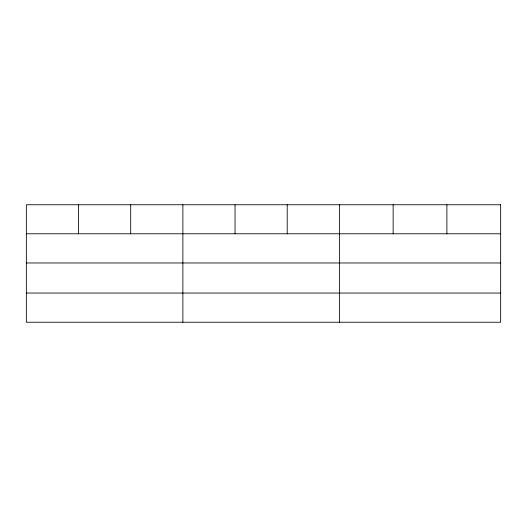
<?xml version="1.0" encoding="UTF-8"?>
<svg xmlns="http://www.w3.org/2000/svg" width="527" height="527" viewBox="0 0 527 527"><rect width="100%" height="100%" fill="white"/><g stroke="black" fill="none" stroke-linecap="round" stroke-linejoin="round"><path stroke-width="0.79" d="M26.35 233.784L500.65 233.784M26.35 262.973L500.65 262.973M26.35 293.052L500.65 293.052M446.896 204.759L446.896 233.784M393.142 204.759L393.142 233.784M339.388 204.759L339.388 322.241M287.215 204.759L287.215 233.784M235.042 204.759L235.042 233.784M182.869 204.759L182.869 322.241M130.696 204.759L130.696 233.784M78.523 204.759L78.523 233.784M500.65 204.759L26.35 204.759L26.35 322.241L500.65 322.241L500.65 204.759"/></g></svg>
